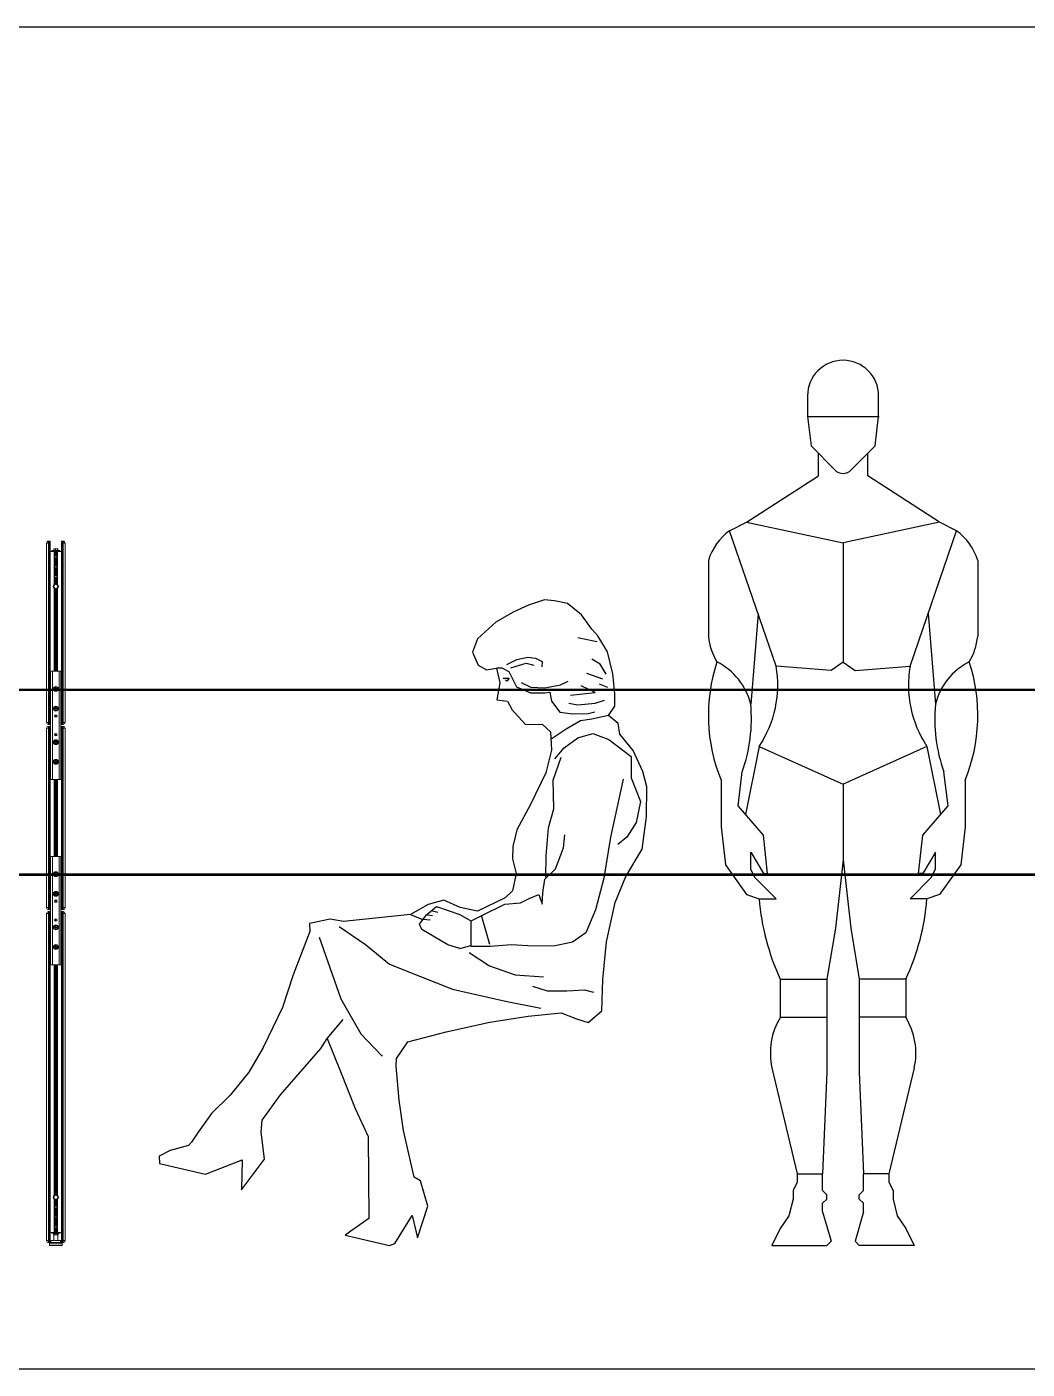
# Model space of a CAD drawing. Header units: inches. Extents: x 9936 to 27102, y -2774 to 11910.
# Drawn here: x 16783 to 18814, y 1620 to 4345 of the extents above; entities that cross this region are included whole.
import ezdxf

# ---------------------------------------------------------------- set-up
doc = ezdxf.new("R2010")
doc.units = ezdxf.units.IN
doc.header["$MEASUREMENT"] = 0
doc.linetypes.add('ACAD_ISO03W100', pattern=[30, 12, -18])
for name, color, linetype in [('CUBIERTA', 152, 'Continuous'), ('planta', 8, 'Continuous'), ('RECTO', 20, 'Continuous')]:
    doc.layers.add(name, color=color, linetype=linetype)

# ---------------------------------------------------------------- blocks, each defined once
blk = doc.blocks.new('A$C4D5502E0')
for p, q in [((758.9, 1699.9), (906.3, 1699.9)), ((782, 1578.5), (782, 1624.7)), ((883.1, 1578.5), (883.1, 1624.7)), ((634.6, 1483.1), (782, 1578.5)), ((1030.6, 1483.1), (883.1, 1578.5)), ((599.9, 1465.7), (634.6, 1483.1)), ((695.3, 1188.2), (599.9, 1465.7)), ((634.6, 1483.1), (832.6, 1441.2)), ((1030.6, 1483.1), (832.6, 1441.2)), ((969.9, 1188.2), (1065.3, 1465.7)), ((1065.3, 1465.7), (1030.6, 1483.1)), ((832.6, 1441.2), (832.6, 1196.1)), ((832.6, 1441.2), (832.6, 1196.1)), ((556.5, 1405), (556.5, 1248.9)), ((1108.6, 1405), (1108.6, 1248.9)), ((658.2, 1296.1), (643.2, 1110.1)), ((1007, 1296.1), (1021.9, 1110.1)), ((808, 1179.5), (695.3, 1188.2)), ((832.6, 1196.1), (808, 1179.5)), ((832.6, 1196.1), (857.1, 1179.5)), ((857.1, 1179.5), (969.9, 1188.2)), ((660.6, 1023.4), (632.7, 883.9)), ((660.6, 1023.4), (834, 945.4)), ((1004.6, 1023.4), (831.1, 945.4)), ((1004.6, 1023.4), (1032.5, 883.9)), ((832.6, 946), (832.6, 790.7)), ((832.6, 946), (832.6, 790.7)), ((832.6, 790.7), (816.7, 650.5)), ((832.6, 790.7), (848.4, 650.5)), ((816.7, 650.5), (799.4, 546.4)), ((848.4, 650.5), (865.8, 546.4)), ((703.9, 546.4), (703.9, 468.3)), ((703.9, 546.4), (799.4, 546.4)), ((799.4, 546.4), (799.4, 441.1)), ((961.2, 546.4), (865.8, 546.4)), ((865.8, 546.4), (865.8, 441.1)), ((961.2, 546.4), (961.2, 468.3)), ((703.9, 468.3), (799.4, 468.3)), ((961.2, 468.3), (865.8, 468.3)), ((686.6, 364.3), (738.6, 147.4)), ((978.5, 364.3), (926.5, 147.4)), ((738.6, 147.4), (790.7, 147.4)), ((790.7, 112.7), (790.7, 147.4)), ((874.5, 112.7), (874.5, 147.4)), ((926.5, 147.4), (874.5, 147.4)), ((799.4, 104.1), (790.7, 112.7)), ((865.8, 104.1), (874.5, 112.7)), ((790.7, 86.7), (799.4, 95.4)), ((790.7, 69.4), (790.7, 86.7)), ((799.4, 95.4), (799.4, 104.1)), ((865.8, 95.4), (865.8, 104.1)), ((874.5, 86.7), (865.8, 95.4)), ((874.5, 69.4), (874.5, 86.7)), ((703.9, 34.7), (686.6, 0)), ((961.2, 34.7), (978.5, 0)), ((686.6, 0), (799.4, 0)), ((978.5, 0), (865.8, 0))]:
    blk.add_line(p, q)
at = {"color": 7}
blk.add_line((832.6, 946), (832.6, 790.7), dxfattribs=at)
blk.add_lwpolyline([(849.2, 1590.8), (898.3, 1639.9), (905.5, 1699.9), (905.5, 1742.3, 1), (759.6, 1742.3), (759.6, 1699.9), (766.8, 1639.9), (816, 1590.8, 0.470233)], format="xyb", close=True)
for points in [[(582.5, 954), (582.5, 858.6), (591.2, 780.6), (634.6, 719.9), (660.6, 711.2), (695.3, 711.2), (651.9, 754.6), (643.2, 771.9), (643.2, 806.6), (669.3, 763.2), (677.9, 763.2), (669.3, 841.3), (617.2, 902), (625.9, 971.4)], [(1082.6, 954), (1082.6, 858.6), (1073.9, 780.6), (1030.6, 719.9), (1004.6, 711.2), (969.9, 711.2), (1013.2, 754.6), (1021.9, 771.9), (1021.9, 806.6), (995.9, 763.2), (987.2, 763.2), (995.9, 841.3), (1047.9, 902), (1039.3, 971.4)], [(799.4, 468.3), (799.4, 355.6), (790.7, 147.4)], [(865.8, 468.3), (865.8, 355.6), (874.5, 147.4)], [(738.6, 147.4), (738.6, 130.1), (730, 112.7), (730, 95.4), (721.3, 60.7), (703.9, 34.7)], [(926.5, 147.4), (926.5, 130.1), (935.2, 112.7), (935.2, 95.4), (943.8, 60.7), (961.2, 34.7)], [(790.7, 69.4), (808, 8.7), (799.4, 0)], [(874.5, 69.4), (857.1, 8.7), (865.8, 0)]]:
    blk.add_lwpolyline(points)
for centre, radius, start, end in [((669.3, 1370.3), 118, 126.0274, 162.8973), ((995.9, 1370.3), 118, 17.1027, 53.9726), ((682.3, 1261.9), 126.4, 185.9061, 210.9638), ((982.9, 1261.9), 126.4, 329.0362, 354.0939), ((907.8, 1087.2), 351.5, 161.8205, 202.2703), ((514.6, 1078.3), 132.5, 13.8847, 63.4349), ((471.9, 1149.2), 226.7, 326.3099, 9.9128), ((1193.2, 1149.2), 226.7, 170.0872, 213.6901), ((1150.6, 1078.3), 132.5, 116.5651, 166.1153), ((757.4, 1087.2), 351.5, 337.7297, 18.1795), ((322.3, 1079.8), 322.3, 340.3462, 5.4038), ((1342.8, 1079.8), 322.3, 174.5962, 199.6538), ((1135.4, 748), 476.3, 184.4387, 205.0484), ((529.7, 748), 476.3, 334.9516, 355.5613), ((825.4, 394.6), 142, 148.7363, 192.3391), ((839.8, 394.6), 142, 347.6609, 31.2637)]:
    blk.add_arc(centre, radius, start, end)
blk = doc.blocks.new('02FFMA09')
at = {"color": 0, "linetype": 'ByBlock'}
for p, q in [((-3.226, 28.873), (-4.358, 28.515)), ((-2.526, 28.803), (-3.226, 28.873)), ((-1.594, 28.624), (-2.526, 28.803)), ((-5.46, 28.012), (-6.706, 27.303)), ((-4.358, 28.515), (-5.46, 28.012)), ((-0.598, 27.817), (-1.594, 28.624)), ((0.137, 26.804), (-0.598, 27.817)), ((-6.706, 27.303), (-8.006, 26.1)), ((0.578, 26.313), (0.137, 26.804)), ((-8.006, 26.1), (-8.348, 25.166)), ((0.507, 25.887), (-0.852, 26.182)), ((1.256, 25.183), (0.578, 26.313)), ((-8.348, 25.166), (-7.963, 24.238)), ((1.647, 23.614), (1.256, 25.183)), ((-7.963, 24.238), (-7.355, 23.888)), ((-7.355, 23.888), (-6.659, 24.023)), ((-6.659, 24.023), (-6.401, 22.961)), ((-6.622, 24.044), (-6.273, 24.047)), ((-6.273, 24.047), (-5.776, 23.789)), ((-5.915, 24.287), (-5.189, 24.628)), ((-5.62, 24.03), (-4.54, 24.371)), ((-5.189, 24.628), (-4.412, 24.801)), ((-4.54, 24.371), (-3.988, 24.242)), ((-4.412, 24.801), (-3.859, 24.718)), ((-3.859, 24.718), (-3.384, 24.499)), ((-3.384, 24.499), (-3.429, 24.114)), ((0.744, 24.291), (0.153, 24.646)), ((1.158, 23.581), (0.744, 24.291)), ((-6.401, 22.961), (-6.62, 21.766)), ((-6.172, 23.298), (-5.748, 23.298)), ((-5.915, 23.086), (-6.005, 23.17)), ((-5.748, 23.298), (-5.915, 23.086)), ((-5.776, 23.789), (-5.215, 22.687)), ((-4.887, 23.002), (-4.2, 22.656)), ((-2.099, 22.829), (-1.54, 23.086)), ((0.921, 23.227), (-0.202, 23.641)), ((1.774, 22.218), (1.647, 23.614)), ((-5.215, 22.687), (-4.222, 22.259)), ((-4.222, 22.259), (-3.203, 22.267)), ((-4.2, 22.656), (-3.211, 22.611)), ((-3.211, 22.611), (-2.099, 22.829)), ((-3.203, 22.267), (-2.854, 22.299)), ((-2.854, 22.299), (-2.733, 21.659)), ((-1.384, 22.104), (0.389, 22.281)), ((0.389, 22.281), (-0.616, 22.754)), ((1.276, 22.636), (0.685, 22.872)), ((1.781, 21.316), (1.774, 22.218)), ((-6.62, 21.766), (-5.863, 21.656)), ((-5.863, 21.656), (-5.58, 21.145)), ((-5.58, 21.145), (-5.58, 21.087)), ((-5.58, 21.087), (-4.583, 20.015)), ((-2.733, 21.659), (-2.145, 20.878)), ((-1.502, 21.513), (-0.852, 21.394)), ((-0.852, 21.394), (0.389, 21.513)), ((0.389, 21.513), (1.039, 21.749)), ((1.321, 20.643), (1.781, 21.316)), ((-2.145, 20.878), (-1.212, 20.769)), ((-0.675, 20.271), (-1.68, 19.68)), ((-1.212, 20.769), (-0.107, 20.778)), ((0.153, 20.389), (-0.675, 20.271)), ((-0.107, 20.778), (0.358, 20.898)), ((1.321, 20.643), (0.153, 20.389)), ((2.024, 20.067), (1.321, 20.643)), ((-4.583, 20.015), (-3.389, 20.024)), ((-3.389, 20.024), (-2.803, 19.476)), ((-2.803, 19.476), (-2.735, 18.167)), ((-1.68, 19.68), (-2.744, 18.971)), ((-0.85, 19.055), (0.225, 19.354)), ((0.225, 19.354), (1.363, 18.926)), ((2.146, 19.311), (2.024, 20.067)), ((3.086, 18.154), (2.146, 19.311)), ((-2.735, 18.167), (-3.129, 16.563)), ((-2.497, 17.557), (-1.834, 18.348)), ((-1.834, 18.348), (-0.85, 19.055)), ((1.363, 18.926), (2.944, 17.716)), ((-2.601, 16.043), (-2.032, 17.677)), ((2.944, 17.716), (2.956, 16.203)), ((3.768, 16.646), (3.086, 18.154)), ((-3.129, 16.563), (-4.218, 14.313)), ((4.067, 15.572), (3.768, 16.646)), ((-2.556, 14.006), (-2.601, 16.043)), ((2.375, 16.111), (1.476, 11.971)), ((2.956, 16.203), (3.61, 14.52)), ((4.026, 13.418), (4.067, 15.572)), ((3.61, 14.52), (3.301, 13.034)), ((-4.218, 14.313), (-5.193, 12.501)), ((-2.953, 12.635), (-2.556, 14.006)), ((3.724, 11.116), (4.026, 13.418)), ((-5.193, 12.501), (-5.475, 11.306)), ((-3.112, 10.655), (-2.953, 12.635)), ((3.301, 13.034), (2.64, 11.981)), ((-1.865, 11.218), (-1.785, 12.15)), ((1.476, 11.971), (1.004, 9.057)), ((2.64, 11.981), (2.004, 11.452)), ((-5.475, 11.306), (-5.497, 10.432)), ((-3.129, 9.141), (-3.112, 10.655)), ((-2.436, 9.729), (-1.865, 11.218)), ((2.575, 9.186), (3.724, 11.116)), ((-5.497, 10.432), (-5.256, 9.387)), ((-3.216, 8.995), (-2.436, 9.729)), ((-5.256, 9.387), (-5.508, 8.162)), ((-3.353, 8.005), (-3.216, 8.995)), ((1.004, 9.057), (0.41, 6.812)), ((1.803, 7.317), (2.575, 9.186)), ((-6.028, 7.663), (-8, 6.717)), ((-5.508, 8.162), (-6.028, 7.663)), ((-4.311, 7.619), (-3.643, 7.886)), ((-3.643, 7.886), (-3.405, 7.218)), ((-3.405, 7.218), (-3.353, 8.005)), ((-11.525, 7.184), (-12.771, 6.475)), ((-11.636, 6.455), (-10.913, 7.043)), ((-10.392, 7.484), (-11.525, 7.184)), ((-11.195, 6.727), (-10.824, 6.648)), ((-10.913, 7.043), (-9.249, 6.474)), ((-9.224, 6.969), (-10.392, 7.484)), ((-8, 6.717), (-9.224, 6.969)), ((-7.648, 6.428), (-6.054, 7.198)), ((-6.054, 7.198), (-4.948, 7.294)), ((-4.948, 7.294), (-4.311, 7.619)), ((0.41, 6.812), (-0.275, 5.176)), ((1.185, 4.519), (1.803, 7.317)), ((-18.502, 6.139), (-19.955, 5.837)), ((-19.955, 5.837), (-19.95, 5.255)), ((-17.54, 5.972), (-18.502, 6.139)), ((-12.771, 6.475), (-17.54, 5.972)), ((-12.771, 6.475), (-11.96, 6.148)), ((-12.125, 5.782), (-11.636, 6.455)), ((-11.977, 5.405), (-12.125, 5.782)), ((-11.853, 6.148), (-11.38, 6.093)), ((-11.561, 6.436), (-11.195, 6.408)), ((-9.249, 6.474), (-8.477, 6.025)), ((-8.46, 6.014), (-7.648, 6.428)), ((-8.455, 5.345), (-8.46, 6.014)), ((-7.719, 6.357), (-7.139, 4.354)), ((-19.95, 5.255), (-21.119, 2.161)), ((-19.278, 4.853), (-17.73, 0.47)), ((-17.858, 5.621), (-15.985, 4.326)), ((-10.106, 4.314), (-11.977, 5.405)), ((-8.446, 4.181), (-8.455, 5.345)), ((-0.275, 5.176), (-1.23, 4.5)), ((-15.985, 4.326), (-14.257, 2.942)), ((-9.26, 4.058), (-10.106, 4.314)), ((-9.26, 4.058), (-8.477, 4.252)), ((-7.078, 4.192), (-8.446, 4.181)), ((-5.595, 4.32), (-7.078, 4.192)), ((-4.022, 4.216), (-5.595, 4.32)), ((-2.48, 4.228), (-4.022, 4.216)), ((-1.23, 4.5), (-2.48, 4.228)), ((0.915, 1.839), (1.185, 4.519)), ((-14.257, 2.942), (-12.067, 2.057)), ((-8.588, 3.772), (-7.154, 2.823)), ((-21.119, 2.161), (-21.887, -0.144)), ((-12.067, 2.057), (-9.79, 1.144)), ((-7.154, 2.823), (-5.316, 2.168)), ((-5.316, 2.168), (-3.307, 2.039)), ((-9.79, 1.144), (-6, 0.3)), ((-4.087, 1.363), (-3.037, 1.022)), ((-3.037, 1.022), (-1.64, 1.033)), ((-1.64, 1.033), (-0.389, 1.101)), ((-0.389, 1.101), (0.253, 0.931)), ((0.845, -0.403), (0.915, 1.839)), ((-17.73, 0.47), (-16.313, -2.022)), ((-6, 0.3), (-3.493, -0.204)), ((-21.887, -0.144), (-23.261, -3.007)), ((-7.123, -1.193), (-4.39, -0.764)), ((-4.39, -0.764), (-2.035, -0.542)), ((-2.035, -0.542), (-0.955, -0.97)), ((-0.109, -1.225), (0.845, -0.403)), ((-18.697, -2.36), (-17.58, -1.009)), ((-12.962, -2.607), (-10.232, -1.887)), ((-10.232, -1.887), (-7.123, -1.193)), ((-0.955, -0.97), (-0.109, -1.225)), ((-19.157, -3.063), (-18.697, -2.36)), ((-18.697, -2.36), (-17.747, -4.71)), ((-16.313, -2.022), (-14.846, -3.582)), ((-13.767, -3.777), (-12.962, -2.607)), ((-23.261, -3.007), (-24.295, -4.762)), ((-22.042, -6.374), (-19.157, -3.063)), ((-14.846, -3.582), (-14.759, -3.581)), ((-13.792, -4.33), (-13.767, -3.777)), ((-24.295, -4.762), (-25.621, -6.402)), ((-17.747, -4.71), (-16.708, -7.351)), ((-13.57, -6.744), (-13.792, -4.33)), ((-25.621, -6.402), (-26.95, -7.693)), ((-23.337, -8.189), (-22.042, -6.374)), ((-16.708, -7.351), (-15.79, -9.352)), ((-13.261, -8.924), (-13.57, -6.744)), ((-26.95, -7.693), (-27.9, -9.039)), ((-23.418, -9.004), (-23.337, -8.189)), ((-27.9, -9.039), (-28.36, -9.741)), ((-23.17, -10.952), (-23.418, -9.004)), ((-15.79, -9.352), (-15.744, -15.172)), ((-12.508, -12.236), (-13.261, -8.924)), ((-29.898, -10.336), (-30.68, -10.749)), ((-28.591, -9.976), (-29.898, -10.336)), ((-28.36, -9.741), (-28.591, -9.976)), ((-30.68, -10.749), (-30.647, -11.273)), ((-30.647, -11.273), (-27.382, -12.033)), ((-27.382, -12.033), (-24.77, -10.994)), ((-24.812, -13.148), (-23.17, -10.952)), ((-24.77, -10.994), (-24.812, -13.119)), ((-12.069, -12.495), (-12.508, -12.236)), ((-24.812, -13.119), (-24.812, -13.148)), ((-11.531, -14.295), (-12.069, -12.495)), ((-12.27, -16.571), (-11.531, -14.295)), ((-15.744, -15.172), (-17.423, -16.379)), ((-13.897, -16.962), (-12.661, -14.973)), ((-12.661, -14.973), (-12.27, -16.571)), ((-17.423, -16.379), (-14.274, -17.111)), ((-14.274, -17.111), (-13.897, -16.962))]:
    blk.add_line(p, q, dxfattribs=at)

msp = doc.modelspace()

# ---------------------------------------------------------------- linework, layer by layer
msp.add_lwpolyline([(9936, 4344.958), (27102.135, 4344.958), (27102.135, 1620), (9936, 1620)], close=True)
at = {"layer": 'CUBIERTA', "linetype": 'ACAD_ISO03W100', "const_width": 5}
for points in [[(26987.703, 2998.915), (10284.178, 2998.915)], [(26987.703, 2623.915), (10284.178, 2623.915)]]:
    msp.add_lwpolyline(points, dxfattribs=at)
at = {"layer": 'RECTO', "linetype": 'Continuous', "lineweight": 0}
for p, q in [((16827.553, 3300.915), (16827.553, 3296.915)), ((16827.553, 3300.915), (16829.553, 3300.915)), ((16829.553, 2928.915), (16829.553, 3300.915)), ((16830.653, 3300.915), (16829.553, 3300.915)), ((16830.653, 2928.915), (16830.653, 3300.915)), ((16853.853, 2928.915), (16853.853, 3300.915)), ((16854.953, 3300.915), (16853.853, 3300.915)), ((16854.953, 3300.915), (16856.953, 3300.915)), ((16854.953, 2928.915), (16854.953, 3300.915)), ((16856.953, 3296.915), (16856.953, 3300.915)), ((16823.553, 3296.915), (16827.553, 3296.915)), ((16823.553, 2932.915), (16823.553, 3296.915)), ((16827.553, 3296.915), (16827.553, 2932.915)), ((16829.553, 3296.915), (16827.553, 3296.915)), ((16829.553, 2932.915), (16829.553, 3296.915)), ((16839.16, 3280.115), (16830.653, 3280.115)), ((16834.253, 3281.115), (16834.253, 3280.115)), ((16839.16, 3281.115), (16834.253, 3281.115)), ((16834.753, 3281.615), (16837.003, 3281.615)), ((16837.003, 3282.215), (16837.003, 3281.215)), ((16844.257, 3282.215), (16837.003, 3282.215)), ((16839.16, 3281.215), (16837.003, 3281.215)), ((16838.021, 3285.215), (16838.021, 3282.215)), ((16838.021, 3285.215), (16841.651, 3285.215)), ((16839.16, 3281.215), (16839.16, 3213.157)), ((16840.45, 3281.215), (16839.16, 3281.215)), ((16844.056, 3281.215), (16840.45, 3281.215)), ((16840.45, 3271.029), (16840.45, 3281.215)), ((16841.404, 3271.56), (16841.404, 3280.115)), ((16843.101, 3280.115), (16841.404, 3280.115)), ((16841.651, 3285.215), (16841.651, 3282.215)), ((16841.651, 3285.215), (16845.883, 3285.215)), ((16843.101, 3271.56), (16843.101, 3280.115)), ((16844.056, 3281.215), (16844.056, 3271.029)), ((16845.345, 3281.215), (16844.056, 3281.215)), ((16847.503, 3282.215), (16844.257, 3282.215)), ((16847.503, 3281.215), (16845.345, 3281.215)), ((16845.345, 3213.157), (16845.345, 3281.215)), ((16848.95, 3281.115), (16845.345, 3281.115)), ((16853.853, 3280.115), (16845.345, 3280.115)), ((16845.883, 3285.215), (16845.883, 3282.215)), ((16845.883, 3285.215), (16846.484, 3285.215)), ((16846.484, 3285.215), (16846.484, 3282.215)), ((16847.503, 3281.215), (16847.503, 3282.215)), ((16847.503, 3281.615), (16848.532, 3281.615)), ((16848.532, 3281.615), (16849.753, 3281.615)), ((16850.253, 3281.115), (16848.95, 3281.115)), ((16850.253, 3280.115), (16850.253, 3281.115)), ((16854.953, 3296.915), (16854.953, 2932.915)), ((16856.953, 3296.915), (16854.953, 3296.915)), ((16856.953, 2932.915), (16856.953, 3296.915)), ((16856.953, 3296.915), (16860.953, 3296.915)), ((16860.953, 3296.915), (16860.953, 2932.915)), ((16840.45, 3251.029), (16840.45, 3266.801)), ((16840.45, 3231.029), (16840.45, 3246.801)), ((16841.404, 3251.56), (16841.404, 3266.269)), ((16841.404, 3231.56), (16841.404, 3246.269)), ((16843.101, 3251.56), (16843.101, 3266.269)), ((16843.101, 3231.56), (16843.101, 3246.269)), ((16844.056, 3266.801), (16844.056, 3251.029)), ((16844.056, 3246.801), (16844.056, 3231.029)), ((16840.45, 3213.846), (16840.45, 3226.801)), ((16841.404, 3214.096), (16841.404, 3226.269)), ((16843.101, 3214.096), (16843.101, 3226.269)), ((16844.056, 3226.801), (16844.056, 3213.846)), ((16838.623, 3211.705), (16838.021, 3207.167)), ((16838.021, 3207.167), (16841.651, 3204.376)), ((16842.854, 3213.454), (16838.623, 3211.705)), ((16839.103, 3200.915), (16839.103, 3036.915)), ((16839.914, 3200.915), (16839.103, 3200.915)), ((16839.16, 3204.672), (16839.16, 3200.915)), ((16841.003, 3200.915), (16839.914, 3200.915)), ((16839.914, 3036.915), (16839.914, 3200.915)), ((16840.45, 3200.915), (16840.45, 3203.984)), ((16841.003, 3036.915), (16841.003, 3200.915)), ((16841.404, 3036.915), (16841.404, 3203.734)), ((16841.651, 3204.376), (16845.883, 3206.124)), ((16846.484, 3210.663), (16842.854, 3213.454)), ((16843.101, 3036.915), (16843.101, 3203.734)), ((16843.503, 3200.915), (16843.503, 3036.915)), ((16844.592, 3200.915), (16843.503, 3200.915)), ((16844.056, 3203.984), (16844.056, 3200.915)), ((16845.403, 3200.915), (16844.592, 3200.915)), ((16844.592, 3036.915), (16844.592, 3200.915)), ((16845.345, 3200.915), (16845.345, 3204.672)), ((16845.403, 3036.915), (16845.403, 3200.915)), ((16845.883, 3206.124), (16846.484, 3210.663)), ((16831.753, 3036.915), (16831.753, 2816.915)), ((16831.753, 3036.915), (16835.3, 3036.915)), ((16835.3, 3036.915), (16835.3, 2816.915)), ((16835.3, 3036.915), (16849.206, 3036.915)), ((16849.206, 3036.915), (16849.206, 2816.915)), ((16849.206, 3036.915), (16852.753, 3036.915)), ((16852.753, 2816.915), (16852.753, 3036.915)), ((16841.653, 3001.515), (16840.253, 3001.515)), ((16840.253, 3001.515), (16840.253, 3000.315)), ((16841.653, 3000.315), (16840.253, 3000.315)), ((16842.853, 3002.915), (16841.653, 3002.915)), ((16841.653, 3002.915), (16841.653, 3001.515)), ((16841.653, 3000.315), (16841.653, 2998.915)), ((16842.853, 2998.915), (16841.653, 2998.915)), ((16842.853, 3002.915), (16842.853, 3001.515)), ((16844.253, 3001.515), (16842.853, 3001.515)), ((16844.253, 3000.315), (16842.853, 3000.315)), ((16842.853, 3000.315), (16842.853, 2998.915)), ((16844.253, 3001.515), (16844.253, 3000.315)), ((16830.653, 2949.715), (16831.753, 2949.715)), ((16840.274, 2944.615), (16840.056, 2944.615)), ((16841.653, 2961.515), (16840.253, 2961.515)), ((16840.253, 2961.515), (16840.253, 2960.315)), ((16841.653, 2960.315), (16840.253, 2960.315)), ((16840.274, 2944.615), (16840.274, 2947.528)), ((16844.45, 2944.615), (16840.274, 2944.615)), ((16840.369, 2947.615), (16844.124, 2947.615)), ((16842.853, 2962.915), (16841.653, 2962.915)), ((16841.653, 2962.915), (16841.653, 2961.515)), ((16841.653, 2960.315), (16841.653, 2958.915)), ((16842.853, 2958.915), (16841.653, 2958.915)), ((16842.853, 2962.915), (16842.853, 2961.515)), ((16844.253, 2961.515), (16842.853, 2961.515)), ((16844.253, 2960.315), (16842.853, 2960.315)), ((16842.853, 2960.315), (16842.853, 2958.915)), ((16844.253, 2961.515), (16844.253, 2960.315)), ((16852.753, 2949.715), (16853.853, 2949.715)), ((16823.553, 2932.915), (16827.553, 2932.915)), ((16823.553, 2556.915), (16823.553, 2920.915)), ((16823.553, 2920.915), (16827.553, 2920.915)), ((16827.553, 2932.915), (16829.553, 2932.915)), ((16827.553, 2932.915), (16827.553, 2928.915)), ((16829.553, 2928.915), (16827.553, 2928.915)), ((16827.553, 2924.915), (16827.553, 2920.915)), ((16827.553, 2924.915), (16829.553, 2924.915)), ((16827.553, 2920.915), (16827.553, 2556.915)), ((16829.553, 2920.915), (16827.553, 2920.915)), ((16830.653, 2928.915), (16829.553, 2928.915)), ((16829.553, 2552.915), (16829.553, 2924.915)), ((16830.653, 2924.915), (16829.553, 2924.915)), ((16829.553, 2556.915), (16829.553, 2920.915)), ((16830.653, 2552.915), (16830.653, 2924.915)), ((16854.953, 2928.915), (16853.853, 2928.915)), ((16854.953, 2924.915), (16853.853, 2924.915)), ((16853.853, 2552.915), (16853.853, 2924.915)), ((16854.953, 2932.915), (16856.953, 2932.915)), ((16856.953, 2928.915), (16854.953, 2928.915)), ((16854.953, 2924.915), (16856.953, 2924.915)), ((16854.953, 2552.915), (16854.953, 2924.915)), ((16856.953, 2920.915), (16854.953, 2920.915)), ((16854.953, 2920.915), (16854.953, 2556.915)), ((16856.953, 2932.915), (16860.953, 2932.915)), ((16856.953, 2928.915), (16856.953, 2932.915)), ((16856.953, 2920.915), (16856.953, 2924.915)), ((16856.953, 2556.915), (16856.953, 2920.915)), ((16856.953, 2920.915), (16860.953, 2920.915)), ((16860.953, 2920.915), (16860.953, 2556.915)), ((16831.753, 2904.115), (16830.653, 2904.115)), ((16840.056, 2909.215), (16841.651, 2909.215)), ((16841.653, 2893.515), (16840.253, 2893.515)), ((16840.253, 2893.515), (16840.253, 2892.315)), ((16841.653, 2892.315), (16840.253, 2892.315)), ((16844.11, 2906.215), (16840.396, 2906.215)), ((16841.651, 2909.215), (16841.651, 2906.215)), ((16841.651, 2909.215), (16844.45, 2909.215)), ((16841.653, 2894.915), (16841.653, 2893.515)), ((16842.853, 2894.915), (16841.653, 2894.915)), ((16841.653, 2892.315), (16841.653, 2890.915)), ((16842.853, 2890.915), (16841.653, 2890.915)), ((16842.853, 2894.915), (16842.853, 2893.515)), ((16844.253, 2893.515), (16842.853, 2893.515)), ((16842.853, 2892.315), (16842.853, 2890.915)), ((16844.253, 2892.315), (16842.853, 2892.315)), ((16844.253, 2893.515), (16844.253, 2892.315)), ((16853.853, 2904.115), (16852.753, 2904.115)), ((16841.653, 2853.515), (16840.253, 2853.515)), ((16840.253, 2853.515), (16840.253, 2852.315)), ((16841.653, 2852.315), (16840.253, 2852.315)), ((16842.853, 2854.915), (16841.653, 2854.915)), ((16841.653, 2854.915), (16841.653, 2853.515)), ((16841.653, 2852.315), (16841.653, 2850.915)), ((16842.853, 2850.915), (16841.653, 2850.915)), ((16842.853, 2854.915), (16842.853, 2853.515)), ((16844.253, 2853.515), (16842.853, 2853.515)), ((16842.853, 2852.315), (16842.853, 2850.915)), ((16844.253, 2852.315), (16842.853, 2852.315)), ((16844.253, 2853.515), (16844.253, 2852.315)), ((16831.753, 2816.915), (16835.3, 2816.915)), ((16835.3, 2816.915), (16849.206, 2816.915)), ((16839.103, 2816.915), (16839.103, 2660.915)), ((16839.914, 2660.915), (16839.914, 2816.915)), ((16841.003, 2660.915), (16841.003, 2816.915)), ((16841.404, 2660.915), (16841.404, 2816.915)), ((16843.101, 2660.915), (16843.101, 2816.915)), ((16843.503, 2816.915), (16843.503, 2660.915)), ((16844.592, 2660.915), (16844.592, 2816.915)), ((16845.403, 2660.915), (16845.403, 2816.915)), ((16849.206, 2816.915), (16852.753, 2816.915)), ((16831.753, 2660.915), (16831.753, 2440.915)), ((16831.753, 2660.915), (16835.3, 2660.915)), ((16835.3, 2660.915), (16835.3, 2440.915)), ((16835.3, 2660.915), (16849.206, 2660.915)), ((16849.206, 2660.915), (16849.206, 2440.915)), ((16849.206, 2660.915), (16852.753, 2660.915)), ((16852.753, 2440.915), (16852.753, 2660.915)), ((16841.653, 2625.515), (16840.253, 2625.515)), ((16840.253, 2625.515), (16840.253, 2624.315)), ((16841.653, 2624.315), (16840.253, 2624.315)), ((16842.853, 2626.915), (16841.653, 2626.915)), ((16841.653, 2626.915), (16841.653, 2625.515)), ((16841.653, 2624.315), (16841.653, 2622.915)), ((16842.853, 2622.915), (16841.653, 2622.915)), ((16842.853, 2626.915), (16842.853, 2625.515)), ((16844.253, 2625.515), (16842.853, 2625.515)), ((16844.253, 2624.315), (16842.853, 2624.315)), ((16842.853, 2624.315), (16842.853, 2622.915)), ((16844.253, 2625.515), (16844.253, 2624.315)), ((16830.653, 2573.715), (16831.753, 2573.715)), ((16840.274, 2568.615), (16840.056, 2568.615)), ((16841.653, 2585.515), (16840.253, 2585.515)), ((16840.253, 2585.515), (16840.253, 2584.315)), ((16841.653, 2584.315), (16840.253, 2584.315)), ((16840.274, 2568.615), (16840.274, 2571.528)), ((16844.45, 2568.615), (16840.274, 2568.615)), ((16840.369, 2571.615), (16844.124, 2571.615)), ((16842.853, 2586.915), (16841.653, 2586.915)), ((16841.653, 2586.915), (16841.653, 2585.515)), ((16841.653, 2584.315), (16841.653, 2582.915)), ((16842.853, 2582.915), (16841.653, 2582.915)), ((16842.853, 2586.915), (16842.853, 2585.515)), ((16844.253, 2585.515), (16842.853, 2585.515)), ((16842.853, 2584.315), (16842.853, 2582.915)), ((16844.253, 2584.315), (16842.853, 2584.315)), ((16844.253, 2585.515), (16844.253, 2584.315)), ((16852.753, 2573.715), (16853.853, 2573.715)), ((16823.553, 2556.915), (16827.553, 2556.915)), ((16823.553, 1880.915), (16823.553, 2544.915)), ((16823.553, 2544.915), (16827.553, 2544.915)), ((16827.553, 2556.915), (16829.553, 2556.915)), ((16827.553, 2556.915), (16827.553, 2552.915)), ((16829.553, 2552.915), (16827.553, 2552.915)), ((16827.553, 2548.915), (16827.553, 2544.915)), ((16827.553, 2548.915), (16829.553, 2548.915)), ((16827.553, 2544.915), (16827.553, 1880.915)), ((16829.553, 2544.915), (16827.553, 2544.915)), ((16830.653, 2552.915), (16829.553, 2552.915)), ((16829.553, 2548.915), (16829.553, 2547.743)), ((16829.553, 2548.915), (16830.653, 2548.915)), ((16829.553, 2548.915), (16829.553, 2544.915)), ((16830.653, 2547.743), (16829.553, 2547.743)), ((16829.553, 2547.743), (16829.553, 2544.915)), ((16829.553, 2544.915), (16830.653, 2544.915)), ((16829.553, 1880.915), (16829.553, 2544.915)), ((16830.653, 2548.915), (16830.653, 2547.743)), ((16830.653, 2547.743), (16830.653, 2544.915)), ((16830.653, 1880.915), (16830.653, 2544.915)), ((16854.953, 2552.915), (16853.853, 2552.915)), ((16853.853, 2547.743), (16853.853, 2548.915)), ((16854.953, 2548.915), (16853.853, 2548.915)), ((16854.953, 2547.743), (16853.853, 2547.743)), ((16853.853, 2544.915), (16853.853, 2547.743)), ((16854.953, 2544.915), (16853.853, 2544.915)), ((16853.853, 1880.915), (16853.853, 2544.915)), ((16854.953, 2556.915), (16856.953, 2556.915)), ((16856.953, 2552.915), (16854.953, 2552.915)), ((16854.953, 2548.915), (16854.953, 2547.743)), ((16854.953, 2548.915), (16856.953, 2548.915)), ((16854.953, 2544.915), (16854.953, 2548.915)), ((16854.953, 2547.743), (16854.953, 2544.915)), ((16854.953, 1880.915), (16854.953, 2544.915)), ((16856.953, 2544.915), (16854.953, 2544.915)), ((16856.953, 2556.915), (16860.953, 2556.915)), ((16856.953, 2552.915), (16856.953, 2556.915)), ((16856.953, 2544.915), (16856.953, 2548.915)), ((16856.953, 2544.915), (16860.953, 2544.915)), ((16856.953, 1880.915), (16856.953, 2544.915)), ((16860.953, 2544.915), (16860.953, 1880.915)), ((16830.653, 2528.115), (16831.753, 2528.115)), ((16840.056, 2533.215), (16841.651, 2533.215)), ((16840.253, 2517.515), (16840.253, 2516.315)), ((16841.653, 2517.515), (16840.253, 2517.515)), ((16841.653, 2516.315), (16840.253, 2516.315)), ((16844.11, 2530.215), (16840.348, 2530.215)), ((16841.651, 2533.215), (16841.651, 2530.215)), ((16841.651, 2533.215), (16844.45, 2533.215)), ((16841.653, 2518.915), (16841.653, 2517.515)), ((16842.853, 2518.915), (16841.653, 2518.915)), ((16841.653, 2516.315), (16841.653, 2514.915)), ((16842.853, 2514.915), (16841.653, 2514.915)), ((16842.853, 2518.915), (16842.853, 2517.515)), ((16844.253, 2517.515), (16842.853, 2517.515)), ((16842.853, 2516.315), (16842.853, 2514.915)), ((16844.253, 2516.315), (16842.853, 2516.315)), ((16844.253, 2517.515), (16844.253, 2516.315)), ((16852.753, 2528.115), (16853.853, 2528.115)), ((16841.653, 2477.515), (16840.253, 2477.515)), ((16840.253, 2477.515), (16840.253, 2476.315)), ((16841.653, 2476.315), (16840.253, 2476.315)), ((16842.853, 2478.915), (16841.653, 2478.915)), ((16841.653, 2478.915), (16841.653, 2477.515)), ((16841.653, 2476.315), (16841.653, 2474.915)), ((16842.853, 2474.915), (16841.653, 2474.915)), ((16842.853, 2478.915), (16842.853, 2477.515)), ((16844.253, 2477.515), (16842.853, 2477.515)), ((16844.253, 2476.315), (16842.853, 2476.315)), ((16842.853, 2476.315), (16842.853, 2474.915)), ((16844.253, 2477.515), (16844.253, 2476.315)), ((16831.753, 2440.915), (16835.3, 2440.915)), ((16835.3, 2440.915), (16849.206, 2440.915)), ((16839.103, 2440.915), (16839.103, 1976.915)), ((16839.914, 1976.915), (16839.914, 2440.915)), ((16841.003, 1976.915), (16841.003, 2440.915)), ((16841.404, 1974.096), (16841.404, 2440.915)), ((16843.101, 1974.096), (16843.101, 2440.915)), ((16843.503, 2440.915), (16843.503, 1976.915)), ((16844.592, 1976.915), (16844.592, 2440.915)), ((16845.403, 1976.915), (16845.403, 2440.915)), ((16849.206, 2440.915), (16852.753, 2440.915)), ((16838.623, 1971.705), (16838.021, 1967.167)), ((16838.021, 1967.167), (16841.651, 1964.376)), ((16842.854, 1973.454), (16838.623, 1971.705)), ((16839.103, 1976.915), (16839.914, 1976.915)), ((16839.16, 1976.915), (16839.16, 1973.157)), ((16839.16, 1964.672), (16839.16, 1896.615)), ((16839.914, 1976.915), (16841.003, 1976.915)), ((16840.45, 1973.846), (16840.45, 1976.915)), ((16840.45, 1951.029), (16840.45, 1963.984)), ((16841.404, 1951.56), (16841.404, 1963.734)), ((16841.651, 1964.376), (16845.883, 1966.124)), ((16846.484, 1970.663), (16842.854, 1973.454)), ((16843.101, 1951.56), (16843.101, 1963.734)), ((16843.503, 1976.915), (16844.592, 1976.915)), ((16844.056, 1976.915), (16844.056, 1973.846)), ((16844.056, 1963.984), (16844.056, 1951.029)), ((16844.592, 1976.915), (16845.403, 1976.915)), ((16845.345, 1973.157), (16845.345, 1976.915)), ((16845.345, 1896.615), (16845.345, 1964.672)), ((16845.883, 1966.124), (16846.484, 1970.663)), ((16840.45, 1931.029), (16840.45, 1946.801)), ((16841.404, 1931.56), (16841.404, 1946.269)), ((16843.101, 1931.56), (16843.101, 1946.269)), ((16844.056, 1946.801), (16844.056, 1931.029)), ((16840.45, 1911.029), (16840.45, 1926.801)), ((16841.404, 1911.56), (16841.404, 1926.269)), ((16843.101, 1911.56), (16843.101, 1926.269)), ((16844.056, 1926.801), (16844.056, 1911.029)), ((16823.553, 1880.915), (16827.553, 1880.915)), ((16827.553, 1880.915), (16827.553, 1876.915)), ((16827.553, 1880.915), (16829.553, 1880.915)), ((16830.653, 1880.915), (16829.553, 1880.915)), ((16829.553, 1880.915), (16829.553, 1878.086)), ((16829.553, 1880.915), (16829.553, 1876.915)), ((16839.16, 1897.715), (16830.653, 1897.715)), ((16830.653, 1880.915), (16830.653, 1878.086)), ((16832.453, 1880.915), (16832.453, 1876.915)), ((16832.453, 1880.915), (16852.053, 1880.915)), ((16832.953, 1881.415), (16851.553, 1881.415)), ((16834.253, 1897.715), (16834.253, 1896.715)), ((16834.253, 1896.715), (16839.16, 1896.715)), ((16837.003, 1896.215), (16834.753, 1896.215)), ((16837.003, 1896.615), (16837.003, 1895.615)), ((16837.003, 1896.615), (16839.16, 1896.615)), ((16837.003, 1895.615), (16847.503, 1895.615)), ((16837.688, 1892.615), (16837.688, 1895.615)), ((16840.274, 1892.615), (16837.688, 1892.615)), ((16838.284, 1892.615), (16838.284, 1881.415)), ((16840.45, 1896.615), (16839.16, 1896.615)), ((16840.274, 1892.615), (16840.274, 1895.615)), ((16844.839, 1892.615), (16840.274, 1892.615)), ((16840.45, 1896.615), (16840.45, 1906.801)), ((16840.45, 1896.615), (16844.056, 1896.615)), ((16841.404, 1897.715), (16841.404, 1906.269)), ((16843.101, 1897.715), (16841.404, 1897.715)), ((16843.101, 1897.715), (16843.101, 1906.269)), ((16844.056, 1906.801), (16844.056, 1896.615)), ((16845.345, 1896.615), (16844.056, 1896.615)), ((16844.839, 1892.615), (16844.839, 1895.615)), ((16846.818, 1892.615), (16844.839, 1892.615)), ((16853.853, 1897.715), (16845.345, 1897.715)), ((16845.345, 1896.715), (16850.253, 1896.715)), ((16845.345, 1896.615), (16847.503, 1896.615)), ((16846.222, 1881.415), (16846.222, 1892.615)), ((16846.818, 1892.615), (16846.818, 1895.615)), ((16847.503, 1895.615), (16847.503, 1896.615)), ((16849.753, 1896.215), (16847.503, 1896.215)), ((16850.253, 1896.715), (16850.253, 1897.715)), ((16852.053, 1876.915), (16852.053, 1880.915)), ((16854.953, 1880.915), (16853.853, 1880.915)), ((16853.853, 1878.086), (16853.853, 1880.915)), ((16854.953, 1880.915), (16854.953, 1878.086)), ((16854.953, 1880.915), (16856.953, 1880.915)), ((16854.953, 1876.915), (16854.953, 1880.915)), ((16856.953, 1880.915), (16860.953, 1880.915)), ((16856.953, 1876.915), (16856.953, 1880.915)), ((16829.553, 1876.915), (16827.553, 1876.915)), ((16829.253, 1875.915), (16829.253, 1871.915)), ((16829.253, 1875.915), (16855.253, 1875.915)), ((16829.253, 1871.915), (16855.253, 1871.915)), ((16829.553, 1878.086), (16830.653, 1878.086)), ((16829.553, 1878.086), (16829.553, 1876.915)), ((16830.653, 1876.915), (16829.553, 1876.915)), ((16830.253, 1870.915), (16854.253, 1870.915)), ((16830.653, 1878.086), (16830.653, 1876.915)), ((16830.653, 1876.915), (16853.853, 1876.915)), ((16853.853, 1878.086), (16854.953, 1878.086)), ((16853.853, 1876.915), (16853.853, 1878.086)), ((16854.953, 1876.915), (16853.853, 1876.915)), ((16854.953, 1878.086), (16854.953, 1876.915)), ((16856.953, 1876.915), (16854.953, 1876.915)), ((16855.253, 1871.915), (16855.253, 1875.915))]:
    msp.add_line(p, q, dxfattribs=at)
for centre, radius in [((16842.253, 3268.915), 1.984), ((16842.253, 3248.915), 1.984), ((16842.253, 3228.915), 1.984), ((16842.253, 3208.915), 5.25), ((16842.253, 3000.915), 4.889), ((16842.253, 3000.915), 3.965), ((16842.253, 2960.915), 4.889), ((16842.253, 2960.915), 3.965), ((16842.253, 2945.915), 2.553), ((16842.253, 2892.915), 4.889), ((16842.253, 2892.915), 3.965), ((16842.253, 2907.915), 2.553), ((16842.253, 2852.915), 4.889), ((16842.253, 2852.915), 3.965), ((16842.253, 2624.915), 4.889), ((16842.253, 2624.915), 3.965), ((16842.253, 2584.915), 4.889), ((16842.253, 2584.915), 3.965), ((16842.253, 2569.915), 2.553), ((16842.253, 2531.915), 2.553), ((16842.253, 2516.915), 4.889), ((16842.253, 2516.915), 3.965), ((16842.253, 2476.915), 4.889), ((16842.253, 2476.915), 3.965), ((16842.253, 1968.915), 5.25), ((16842.253, 1948.915), 1.984), ((16842.253, 1928.915), 1.984), ((16842.253, 1908.915), 1.984)]:
    msp.add_circle(centre, radius, dxfattribs=at)
for centre, radius, start, end in [((16827.553, 3296.915), 4, 90, 180), ((16856.953, 3296.915), 4, 0, 90), ((16834.753, 3281.115), 0.5, 90, 180), ((16842.253, 3268.915), 2.778, 130.460082, 229.539918), ((16842.253, 3281.815), 1.9, 198.40848, 243.474648), ((16842.253, 3268.915), 2.778, 72.215847, 107.784153), ((16842.253, 3281.815), 1.9, 296.525352, 341.59152), ((16842.253, 3268.915), 2.778, 310.460082, 49.539918), ((16849.753, 3281.115), 0.5, 0, 90), ((16842.253, 3248.915), 2.778, 130.460082, 229.539918), ((16842.253, 3268.915), 2.778, 252.215847, 287.784153), ((16842.253, 3248.915), 2.778, 72.215847, 107.784153), ((16842.253, 3248.915), 2.778, 252.215847, 287.784153), ((16842.253, 3248.915), 2.778, 310.460082, 49.539918), ((16842.253, 3228.915), 2.778, 130.460082, 229.539918), ((16842.253, 3228.915), 2.778, 72.215847, 107.784153), ((16842.253, 3228.915), 2.778, 252.215847, 287.784153), ((16842.253, 3228.915), 2.778, 310.460082, 49.539918), ((16827.553, 2932.915), 4, 180, 270), ((16827.553, 2920.915), 4, 90, 180), ((16856.953, 2932.915), 4, 270, 0), ((16856.953, 2920.915), 4, 0, 90), ((16827.553, 2556.915), 4, 180, 270), ((16827.553, 2544.915), 4, 90, 180), ((16856.953, 2556.915), 4, 270, 0), ((16856.953, 2544.915), 4, 0, 90), ((16842.253, 1948.915), 2.778, 130.460082, 229.539918), ((16842.253, 1948.915), 2.778, 72.215847, 107.784153), ((16842.253, 1948.915), 2.778, 252.215847, 287.784153), ((16842.253, 1948.915), 2.778, 310.460082, 49.539918), ((16842.253, 1928.915), 2.778, 130.460082, 229.539918), ((16842.253, 1908.915), 2.778, 130.460082, 229.539918), ((16842.253, 1928.915), 2.778, 72.215847, 107.784153), ((16842.253, 1928.915), 2.778, 252.215847, 287.784153), ((16842.253, 1908.915), 2.778, 72.215847, 107.784153), ((16842.253, 1928.915), 2.778, 310.460082, 49.539918), ((16842.253, 1908.915), 2.778, 310.460082, 49.539918), ((16827.553, 1880.915), 4, 180, 270), ((16832.953, 1880.915), 0.5, 90, 180), ((16834.753, 1896.715), 0.5, 180, 270), ((16842.253, 1896.015), 1.9, 116.525352, 161.59152), ((16842.253, 1908.915), 2.778, 252.215847, 287.784153), ((16842.253, 1896.015), 1.9, 18.40848, 63.474648), ((16849.753, 1896.715), 0.5, 270, 0), ((16851.553, 1880.915), 0.5, 0, 90), ((16856.953, 1880.915), 4, 270, 0), ((16830.253, 1875.915), 1, 90, 180), ((16830.253, 1871.915), 1, 180, 270), ((16854.253, 1875.915), 1, 0, 90), ((16854.253, 1871.915), 1, 270, 0)]:
    msp.add_arc(centre, radius, start, end, dxfattribs=at)
for points, knots in [([(16840.45, 3271.029), (16840.541, 3271.102), (16840.723, 3271.25), (16841.101, 3271.456), (16841.35, 3271.542), (16841.404, 3271.56)], [0, 0, 0, 0, 0.43917034, 0.87674758, 1, 1, 1, 1]), ([(16843.101, 3271.56), (16843.29, 3271.485), (16843.666, 3271.335), (16843.939, 3271.126), (16844.036, 3271.045), (16844.056, 3271.029)], [0, 0, 0, 0, 0.4444826, 0.88782305, 1, 1, 1, 1]), ([(16841.404, 3266.269), (16841.216, 3266.345), (16840.839, 3266.495), (16840.566, 3266.704), (16840.47, 3266.785), (16840.45, 3266.801)], [0, 0, 0, 0, 0.4444826, 0.88782305, 1, 1, 1, 1]), ([(16840.45, 3251.029), (16840.541, 3251.102), (16840.723, 3251.25), (16841.101, 3251.456), (16841.35, 3251.542), (16841.404, 3251.56)], [0, 0, 0, 0, 0.43917034, 0.87674758, 1, 1, 1, 1]), ([(16841.404, 3246.269), (16841.216, 3246.345), (16840.839, 3246.495), (16840.566, 3246.704), (16840.47, 3246.785), (16840.45, 3246.801)], [0, 0, 0, 0, 0.4444826, 0.88782305, 1, 1, 1, 1]), ([(16844.056, 3266.801), (16843.964, 3266.727), (16843.783, 3266.58), (16843.405, 3266.373), (16843.156, 3266.288), (16843.101, 3266.269)], [0, 0, 0, 0, 0.43917034, 0.87674758, 1, 1, 1, 1]), ([(16843.101, 3251.56), (16843.29, 3251.485), (16843.666, 3251.335), (16843.939, 3251.126), (16844.036, 3251.045), (16844.056, 3251.029)], [0, 0, 0, 0, 0.444482604, 0.887823054, 1, 1, 1, 1]), ([(16844.056, 3246.801), (16843.964, 3246.727), (16843.783, 3246.58), (16843.405, 3246.373), (16843.156, 3246.288), (16843.101, 3246.269)], [0, 0, 0, 0, 0.43917034, 0.87674758, 1, 1, 1, 1]), ([(16840.45, 3231.029), (16840.541, 3231.102), (16840.723, 3231.25), (16841.101, 3231.456), (16841.35, 3231.542), (16841.404, 3231.56)], [0, 0, 0, 0, 0.43917034, 0.87674758, 1, 1, 1, 1]), ([(16841.404, 3226.269), (16841.216, 3226.345), (16840.839, 3226.495), (16840.566, 3226.704), (16840.47, 3226.785), (16840.45, 3226.801)], [0, 0, 0, 0, 0.4444826, 0.88782305, 1, 1, 1, 1]), ([(16843.101, 3231.56), (16843.29, 3231.485), (16843.666, 3231.335), (16843.939, 3231.126), (16844.036, 3231.045), (16844.056, 3231.029)], [0, 0, 0, 0, 0.4444826, 0.88782305, 1, 1, 1, 1]), ([(16844.056, 3226.801), (16843.964, 3226.727), (16843.783, 3226.58), (16843.405, 3226.373), (16843.156, 3226.288), (16843.101, 3226.269)], [0, 0, 0, 0, 0.43917034, 0.87674758, 1, 1, 1, 1]), ([(16840.45, 1951.029), (16840.541, 1951.102), (16840.723, 1951.25), (16841.101, 1951.456), (16841.35, 1951.542), (16841.404, 1951.56)], [0, 0, 0, 0, 0.43917034, 0.87674758, 1, 1, 1, 1]), ([(16841.404, 1946.269), (16841.216, 1946.345), (16840.839, 1946.495), (16840.566, 1946.704), (16840.47, 1946.785), (16840.45, 1946.801)], [0, 0, 0, 0, 0.4444826, 0.88782305, 1, 1, 1, 1]), ([(16843.101, 1951.56), (16843.29, 1951.485), (16843.666, 1951.335), (16843.939, 1951.126), (16844.036, 1951.045), (16844.056, 1951.029)], [0, 0, 0, 0, 0.4444826, 0.88782305, 1, 1, 1, 1]), ([(16844.056, 1946.801), (16843.964, 1946.727), (16843.783, 1946.58), (16843.405, 1946.373), (16843.156, 1946.288), (16843.101, 1946.269)], [0, 0, 0, 0, 0.43917034, 0.87674758, 1, 1, 1, 1]), ([(16840.45, 1931.029), (16840.541, 1931.102), (16840.723, 1931.25), (16841.101, 1931.456), (16841.35, 1931.542), (16841.404, 1931.56)], [0, 0, 0, 0, 0.43917034, 0.87674758, 1, 1, 1, 1]), ([(16841.404, 1926.269), (16841.216, 1926.345), (16840.839, 1926.495), (16840.566, 1926.704), (16840.47, 1926.785), (16840.45, 1926.801)], [0, 0, 0, 0, 0.4444826, 0.88782305, 1, 1, 1, 1]), ([(16840.45, 1911.029), (16840.541, 1911.102), (16840.723, 1911.25), (16841.101, 1911.456), (16841.35, 1911.542), (16841.404, 1911.56)], [0, 0, 0, 0, 0.439170343, 0.87674758, 1, 1, 1, 1]), ([(16843.101, 1931.56), (16843.29, 1931.485), (16843.666, 1931.335), (16843.939, 1931.126), (16844.036, 1931.045), (16844.056, 1931.029)], [0, 0, 0, 0, 0.4444826, 0.88782305, 1, 1, 1, 1]), ([(16844.056, 1926.801), (16843.964, 1926.727), (16843.783, 1926.58), (16843.405, 1926.373), (16843.156, 1926.288), (16843.101, 1926.269)], [0, 0, 0, 0, 0.43917034, 0.87674758, 1, 1, 1, 1]), ([(16843.101, 1911.56), (16843.29, 1911.485), (16843.666, 1911.335), (16843.939, 1911.126), (16844.036, 1911.045), (16844.056, 1911.029)], [0, 0, 0, 0, 0.4444826, 0.88782305, 1, 1, 1, 1]), ([(16841.404, 1906.269), (16841.216, 1906.345), (16840.839, 1906.495), (16840.566, 1906.704), (16840.47, 1906.785), (16840.45, 1906.801)], [0, 0, 0, 0, 0.4444826, 0.88782305, 1, 1, 1, 1]), ([(16844.056, 1906.801), (16843.964, 1906.727), (16843.783, 1906.58), (16843.405, 1906.373), (16843.156, 1906.288), (16843.101, 1906.269)], [0, 0, 0, 0, 0.43917034, 0.87674758, 1, 1, 1, 1])]:
    msp.add_open_spline(points, degree=3, knots=knots, dxfattribs=at)

# ---------------------------------------------------------------- block references
at = {"xscale": 0.99, "yscale": 0.99, "zscale": 0.99}
msp.add_blockref('A$C4D5502E0', (17616.12, 1870.915), dxfattribs=at)
at = {"layer": 'planta', "xscale": 28.49999999671127, "yscale": 28.4999999998945, "zscale": 28.50000000000001}
msp.add_blockref('02FFMA09', (17926.279, 2358.568), dxfattribs=at)

doc.saveas('drawing.dxf')
